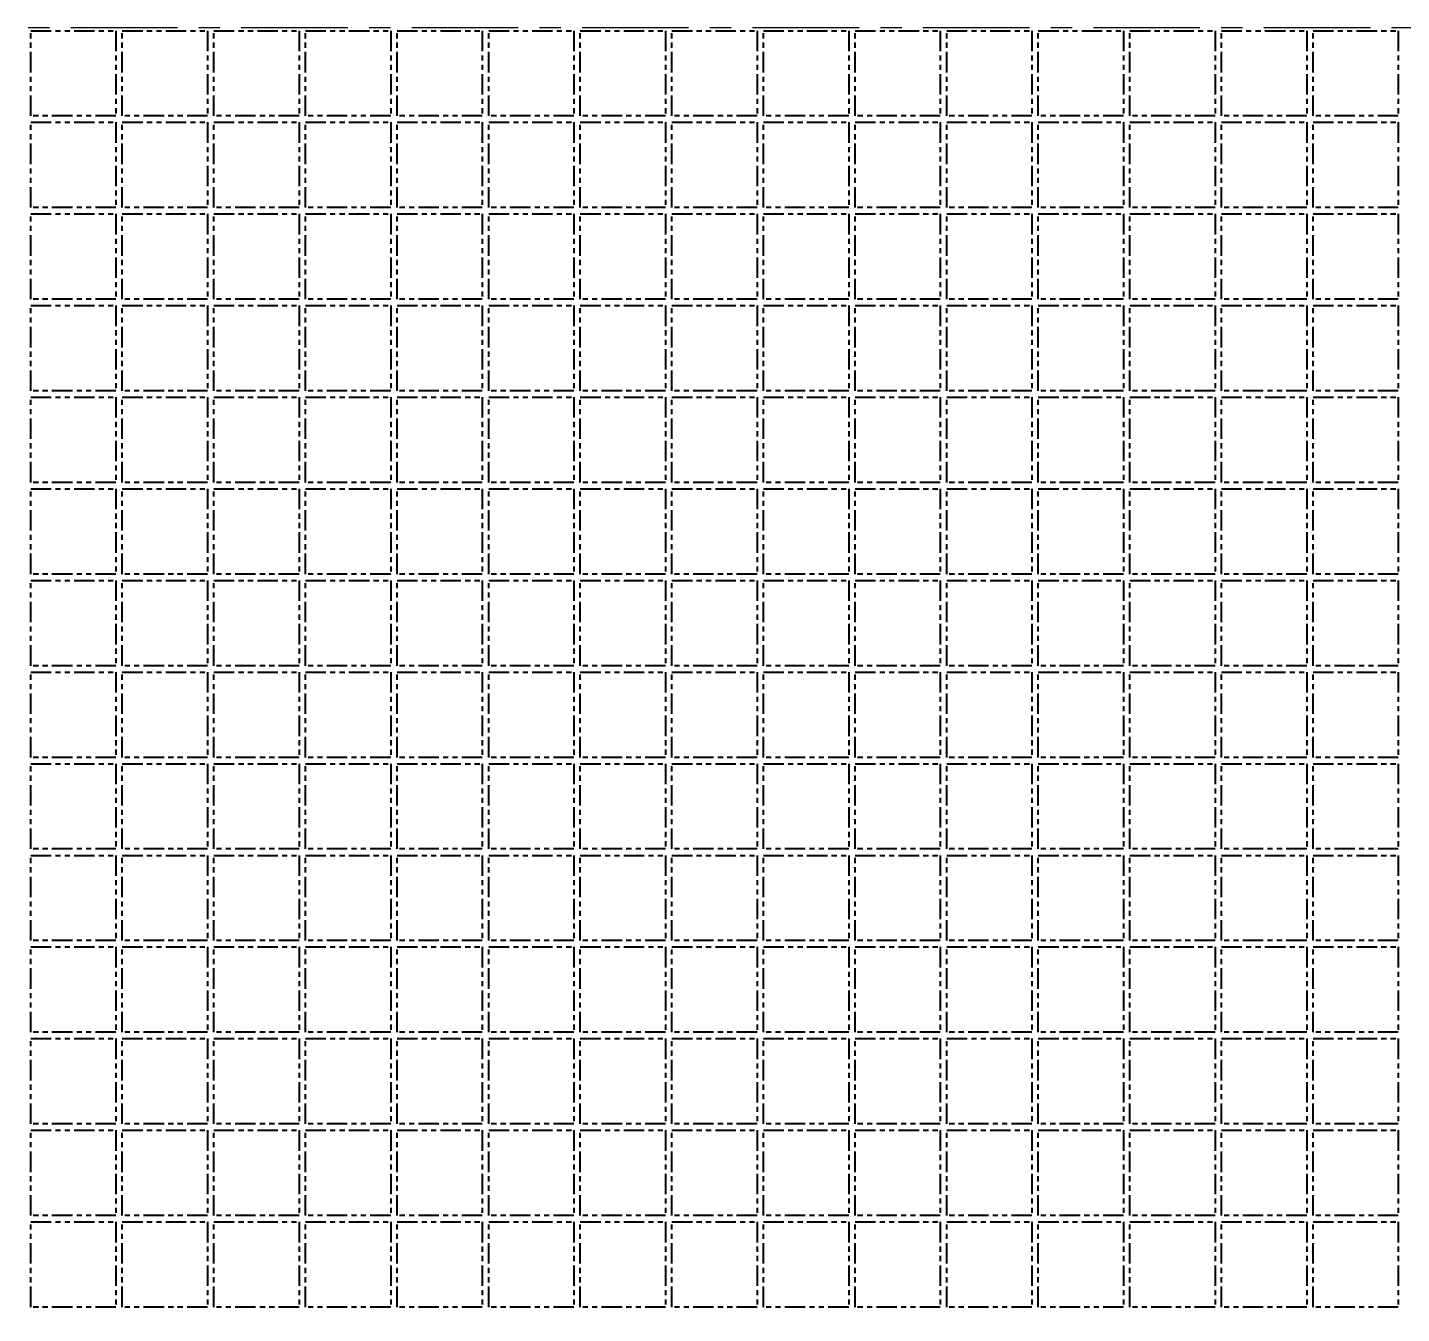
# Model space of a CAD drawing. Extents: x -338 to -53, y 67 to 196.
# Drawn here: x -123.64 to -91.39, y 117.88 to 148.05 of the extents above; entities that cross this region are included whole.
import ezdxf

# ---------------------------------------------------------------- set-up
doc = ezdxf.new("R2010")
doc.units = 0
doc.linetypes.add('ACAD_ISO09W100', pattern=[45, 24, -3, 6, -3, 6, -3])
doc.linetypes.add('CENTER', pattern=[2, 1.25, -0.25, 0.25, -0.25])
doc.layers.add('Center', color=1, linetype='CENTER', lineweight=0)
doc.layers.add('dimension', color=3, linetype='Continuous')
doc.layers.add('PKG Line', color=2, linetype='ACAD_ISO09W100')
doc.styles.add('SIMPLEX', font='SIMPLEX')
doc.dimstyles.new('1', dxfattribs={"dimtxt": 1, "dimasz": 1, "dimexe": 0.3, "dimexo": 0.3, "dimgap": 0.3, "dimtad": 0, "dimdec": 3, "dimzin": 1, "dimdsep": 46, "dimtxsty": 'SIMPLEX', "dimcen": 0, "dimclrd": 256, "dimclre": 256, "dimclrt": 7, "dimadec": 0, "dimazin": 1, "dimtm": 1.25, "dimtfac": 1, "dimtdec": 3, "dimtmove": 0, "dimatfit": 0, "dimfxl": 1, "dimtolj": 1, "dimtzin": 0, "dimlwd": -1, "dimlwe": -1, "dimarcsym": 1})

# ---------------------------------------------------------------- blocks, each defined once
blk = doc.blocks.new('*D15')
at = {"layer": 'Defpoints', "color": 0, "transparency": 16777216}
for p in [(2540.353, 1935.274), (2664.686, 1935.274), (2673.632, 1935.274)]:
    blk.add_point(p, dxfattribs=at)
at = {"layer": 'dimension', "transparency": 16777216}
blk.add_line((2664.986, 1935.274), (2673.632, 1935.274), dxfattribs=at)
at = {"layer": 'dimension', "color": 7, "transparency": 16777216, "insert": (2675.932, 1935.274), "char_height": 1, "attachment_point": 5, "style": 'SIMPLEX'}
blk.add_mtext('\\A1;0.000', dxfattribs=at)
blk = doc.blocks.new('*D31')
at = {"layer": 'Defpoints', "color": 0, "transparency": 16777216}
for p in [(2665.926, 1949.274), (2673.632, 1949.274), (2540.353, 1935.274)]:
    blk.add_point(p, dxfattribs=at)
at = {"layer": 'dimension', "transparency": 16777216}
blk.add_line((2666.226, 1949.274), (2673.632, 1949.274), dxfattribs=at)
at = {"layer": 'dimension', "color": 7, "transparency": 16777216, "insert": (2676.313, 1949.274), "char_height": 1, "attachment_point": 5, "style": 'SIMPLEX'}
blk.add_mtext('\\A1;14.000', dxfattribs=at)
blk = doc.blocks.new('*D32')
at = {"layer": 'Defpoints', "color": 0, "transparency": 16777216}
for p in [(2665.965, 1963.274), (2673.632, 1963.274), (2540.353, 1935.274)]:
    blk.add_point(p, dxfattribs=at)
at = {"layer": 'dimension', "transparency": 16777216}
blk.add_line((2666.265, 1963.274), (2673.632, 1963.274), dxfattribs=at)
at = {"layer": 'dimension', "color": 7, "transparency": 16777216, "insert": (2676.408, 1963.274), "char_height": 1, "attachment_point": 5, "style": 'SIMPLEX'}
blk.add_mtext('\\A1;28.000', dxfattribs=at)
blk = doc.blocks.new('*D33')
at = {"layer": 'Defpoints', "color": 0, "transparency": 16777216}
for p in [(2659.788, 1966.099), (2673.632, 1966.099), (2540.353, 1935.274)]:
    blk.add_point(p, dxfattribs=at)
at = {"layer": 'dimension', "transparency": 16777216}
blk.add_line((2660.088, 1966.099), (2673.632, 1966.099), dxfattribs=at)
at = {"layer": 'dimension', "color": 7, "transparency": 16777216, "insert": (2676.408, 1966.099), "char_height": 1, "attachment_point": 5, "style": 'SIMPLEX'}
blk.add_mtext('\\A1;30.825', dxfattribs=at)
blk = doc.blocks.new('*D34')
at = {"layer": 'Defpoints', "color": 0, "transparency": 16777216}
for p in [(2540.353, 1935.274), (2665.908, 1921.274), (2673.632, 1921.274)]:
    blk.add_point(p, dxfattribs=at)
at = {"layer": 'dimension', "transparency": 16777216}
blk.add_line((2666.208, 1921.274), (2673.632, 1921.274), dxfattribs=at)
at = {"layer": 'dimension', "color": 7, "transparency": 16777216, "insert": (2676.313, 1921.274), "char_height": 1, "attachment_point": 5, "style": 'SIMPLEX'}
blk.add_mtext('\\A1;14.000', dxfattribs=at)
blk = doc.blocks.new('*D35')
at = {"layer": 'Defpoints', "color": 0, "transparency": 16777216}
for p in [(2540.353, 1935.274), (2665.922, 1907.274), (2673.632, 1907.274)]:
    blk.add_point(p, dxfattribs=at)
at = {"layer": 'dimension', "transparency": 16777216}
blk.add_line((2666.222, 1907.274), (2673.632, 1907.274), dxfattribs=at)
at = {"layer": 'dimension', "color": 7, "transparency": 16777216, "insert": (2676.408, 1907.274), "char_height": 1, "attachment_point": 5, "style": 'SIMPLEX'}
blk.add_mtext('\\A1;28.000', dxfattribs=at)
blk = doc.blocks.new('*D49')
at = {"layer": 'Defpoints', "color": 0, "transparency": 16777216}
for p in [(2540.353, 1935.274), (2656.853, 1900.932), (2656.853, 1893.012)]:
    blk.add_point(p, dxfattribs=at)
at = {"layer": 'dimension', "transparency": 16777216}
blk.add_line((2656.853, 1900.632), (2656.853, 1893.012), dxfattribs=at)
at = {"layer": 'dimension', "color": 7, "transparency": 16777216, "insert": (2656.853, 1889.95), "char_height": 1, "attachment_point": 5, "rotation": 90, "style": 'SIMPLEX'}
blk.add_mtext('\\A1;116.500', dxfattribs=at)
blk = doc.blocks.new('*D50')
at = {"layer": 'Defpoints', "color": 0, "transparency": 16777216}
for p in [(2540.353, 1935.274), (2659.678, 1904.294), (2659.679, 1893.012)]:
    blk.add_point(p, dxfattribs=at)
at = {"layer": 'dimension', "transparency": 16777216}
for p, q in [((2659.678, 1903.994), (2659.678, 1897.012)), ((2659.678, 1897.012), (2659.679, 1895.012)), ((2659.679, 1895.012), (2659.679, 1893.012))]:
    blk.add_line(p, q, dxfattribs=at)
at = {"layer": 'dimension', "color": 7, "transparency": 16777216, "insert": (2659.679, 1889.95), "char_height": 1, "attachment_point": 5, "rotation": 90, "style": 'SIMPLEX'}
blk.add_mtext('\\A1;119.325', dxfattribs=at)
blk = doc.blocks.new('*D61')
at = {"layer": 'Defpoints', "color": 0, "transparency": 16777216}
for p in [(2540.353, 1935.274), (2636.028, 1904.31), (2636.035, 1893.012)]:
    blk.add_point(p, dxfattribs=at)
at = {"layer": 'dimension', "transparency": 16777216}
for p, q in [((2636.028, 1904.01), (2636.028, 1897.012)), ((2636.028, 1897.012), (2636.035, 1895.012)), ((2636.035, 1895.012), (2636.035, 1893.012))]:
    blk.add_line(p, q, dxfattribs=at)
at = {"layer": 'dimension', "color": 7, "transparency": 16777216, "insert": (2636.035, 1890.236), "char_height": 1, "attachment_point": 5, "rotation": 90, "style": 'SIMPLEX'}
blk.add_mtext('\\A1;95.675', dxfattribs=at)
blk = doc.blocks.new('*D62')
at = {"layer": 'Defpoints', "color": 0, "transparency": 16777216}
for p in [(2636.006, 1977.057), (2636.028, 1966.211), (2540.353, 1935.274)]:
    blk.add_point(p, dxfattribs=at)
at = {"layer": 'dimension', "transparency": 16777216}
for p, q in [((2636.006, 1975.057), (2636.006, 1977.057)), ((2636.028, 1973.057), (2636.006, 1975.057)), ((2636.028, 1966.511), (2636.028, 1973.057))]:
    blk.add_line(p, q, dxfattribs=at)
at = {"layer": 'dimension', "color": 7, "transparency": 16777216, "insert": (2636.006, 1979.833), "char_height": 1, "attachment_point": 5, "rotation": 90, "style": 'SIMPLEX'}
blk.add_mtext('\\A1;95.675', dxfattribs=at)
blk = doc.blocks.new('*D66')
at = {"layer": 'Defpoints', "color": 0, "transparency": 16777216}
for p in [(2540.353, 1935.274), (2659.827, 1904.449), (2673.632, 1904.449)]:
    blk.add_point(p, dxfattribs=at)
at = {"layer": 'dimension', "transparency": 16777216}
blk.add_line((2660.127, 1904.449), (2673.632, 1904.449), dxfattribs=at)
at = {"layer": 'dimension', "color": 7, "transparency": 16777216, "insert": (2676.408, 1904.449), "char_height": 1, "attachment_point": 5, "style": 'SIMPLEX'}
blk.add_mtext('\\A1;30.825', dxfattribs=at)

msp = doc.modelspace()

# ---------------------------------------------------------------- linework, layer by layer
at = {"layer": 'Center', "ltscale": 2}
msp.add_line((-326.6222, 148.0527), (-77.6088, 148.0527), dxfattribs=at)
at = {"layer": 'PKG Line', "ltscale": 0.02}
for points in [[(-123.5655, 147.9777), (-121.5655, 147.9777), (-121.5655, 145.9777), (-123.5655, 145.9777)], [(-121.4155, 147.9777), (-119.4155, 147.9777), (-119.4155, 145.9777), (-121.4155, 145.9777)], [(-119.2655, 147.9777), (-117.2655, 147.9777), (-117.2655, 145.9777), (-119.2655, 145.9777)], [(-117.1155, 147.9777), (-115.1155, 147.9777), (-115.1155, 145.9777), (-117.1155, 145.9777)], [(-114.9655, 147.9777), (-112.9655, 147.9777), (-112.9655, 145.9777), (-114.9655, 145.9777)], [(-112.8155, 147.9777), (-110.8155, 147.9777), (-110.8155, 145.9777), (-112.8155, 145.9777)], [(-110.6655, 147.9777), (-108.6655, 147.9777), (-108.6655, 145.9777), (-110.6655, 145.9777)], [(-108.5155, 147.9777), (-106.5155, 147.9777), (-106.5155, 145.9777), (-108.5155, 145.9777)], [(-106.3655, 147.9777), (-104.3655, 147.9777), (-104.3655, 145.9777), (-106.3655, 145.9777)], [(-104.2155, 147.9777), (-102.2155, 147.9777), (-102.2155, 145.9777), (-104.2155, 145.9777)], [(-102.0655, 147.9777), (-100.0655, 147.9777), (-100.0655, 145.9777), (-102.0655, 145.9777)], [(-99.9155, 147.9777), (-97.9155, 147.9777), (-97.9155, 145.9777), (-99.9155, 145.9777)], [(-97.7655, 147.9777), (-95.7655, 147.9777), (-95.7655, 145.9777), (-97.7655, 145.9777)], [(-95.6155, 147.9777), (-93.6155, 147.9777), (-93.6155, 145.9777), (-95.6155, 145.9777)], [(-93.4655, 147.9777), (-91.4655, 147.9777), (-91.4655, 145.9777), (-93.4655, 145.9777)], [(-123.5655, 145.8277), (-121.5655, 145.8277), (-121.5655, 143.8277), (-123.5655, 143.8277)], [(-121.4155, 145.8277), (-119.4155, 145.8277), (-119.4155, 143.8277), (-121.4155, 143.8277)], [(-119.2655, 145.8277), (-117.2655, 145.8277), (-117.2655, 143.8277), (-119.2655, 143.8277)], [(-117.1155, 145.8277), (-115.1155, 145.8277), (-115.1155, 143.8277), (-117.1155, 143.8277)], [(-114.9655, 145.8277), (-112.9655, 145.8277), (-112.9655, 143.8277), (-114.9655, 143.8277)], [(-112.8155, 145.8277), (-110.8155, 145.8277), (-110.8155, 143.8277), (-112.8155, 143.8277)], [(-110.6655, 145.8277), (-108.6655, 145.8277), (-108.6655, 143.8277), (-110.6655, 143.8277)], [(-108.5155, 145.8277), (-106.5155, 145.8277), (-106.5155, 143.8277), (-108.5155, 143.8277)], [(-106.3655, 145.8277), (-104.3655, 145.8277), (-104.3655, 143.8277), (-106.3655, 143.8277)], [(-104.2155, 145.8277), (-102.2155, 145.8277), (-102.2155, 143.8277), (-104.2155, 143.8277)], [(-102.0655, 145.8277), (-100.0655, 145.8277), (-100.0655, 143.8277), (-102.0655, 143.8277)], [(-99.9155, 145.8277), (-97.9155, 145.8277), (-97.9155, 143.8277), (-99.9155, 143.8277)], [(-97.7655, 145.8277), (-95.7655, 145.8277), (-95.7655, 143.8277), (-97.7655, 143.8277)], [(-95.6155, 145.8277), (-93.6155, 145.8277), (-93.6155, 143.8277), (-95.6155, 143.8277)], [(-93.4655, 145.8277), (-91.4655, 145.8277), (-91.4655, 143.8277), (-93.4655, 143.8277)], [(-123.5655, 143.6777), (-121.5655, 143.6777), (-121.5655, 141.6777), (-123.5655, 141.6777)], [(-121.4155, 143.6777), (-119.4155, 143.6777), (-119.4155, 141.6777), (-121.4155, 141.6777)], [(-119.2655, 143.6777), (-117.2655, 143.6777), (-117.2655, 141.6777), (-119.2655, 141.6777)], [(-117.1155, 143.6777), (-115.1155, 143.6777), (-115.1155, 141.6777), (-117.1155, 141.6777)], [(-114.9655, 143.6777), (-112.9655, 143.6777), (-112.9655, 141.6777), (-114.9655, 141.6777)], [(-112.8155, 143.6777), (-110.8155, 143.6777), (-110.8155, 141.6777), (-112.8155, 141.6777)], [(-110.6655, 143.6777), (-108.6655, 143.6777), (-108.6655, 141.6777), (-110.6655, 141.6777)], [(-108.5155, 143.6777), (-106.5155, 143.6777), (-106.5155, 141.6777), (-108.5155, 141.6777)], [(-106.3655, 143.6777), (-104.3655, 143.6777), (-104.3655, 141.6777), (-106.3655, 141.6777)], [(-104.2155, 143.6777), (-102.2155, 143.6777), (-102.2155, 141.6777), (-104.2155, 141.6777)], [(-102.0655, 143.6777), (-100.0655, 143.6777), (-100.0655, 141.6777), (-102.0655, 141.6777)], [(-99.9155, 143.6777), (-97.9155, 143.6777), (-97.9155, 141.6777), (-99.9155, 141.6777)], [(-97.7655, 143.6777), (-95.7655, 143.6777), (-95.7655, 141.6777), (-97.7655, 141.6777)], [(-95.6155, 143.6777), (-93.6155, 143.6777), (-93.6155, 141.6777), (-95.6155, 141.6777)], [(-93.4655, 143.6777), (-91.4655, 143.6777), (-91.4655, 141.6777), (-93.4655, 141.6777)], [(-123.5655, 141.5277), (-121.5655, 141.5277), (-121.5655, 139.5277), (-123.5655, 139.5277)], [(-121.4155, 141.5277), (-119.4155, 141.5277), (-119.4155, 139.5277), (-121.4155, 139.5277)], [(-119.2655, 141.5277), (-117.2655, 141.5277), (-117.2655, 139.5277), (-119.2655, 139.5277)], [(-117.1155, 141.5277), (-115.1155, 141.5277), (-115.1155, 139.5277), (-117.1155, 139.5277)], [(-114.9655, 141.5277), (-112.9655, 141.5277), (-112.9655, 139.5277), (-114.9655, 139.5277)], [(-112.8155, 141.5277), (-110.8155, 141.5277), (-110.8155, 139.5277), (-112.8155, 139.5277)], [(-110.6655, 141.5277), (-108.6655, 141.5277), (-108.6655, 139.5277), (-110.6655, 139.5277)], [(-108.5155, 141.5277), (-106.5155, 141.5277), (-106.5155, 139.5277), (-108.5155, 139.5277)], [(-106.3655, 141.5277), (-104.3655, 141.5277), (-104.3655, 139.5277), (-106.3655, 139.5277)], [(-104.2155, 141.5277), (-102.2155, 141.5277), (-102.2155, 139.5277), (-104.2155, 139.5277)], [(-102.0655, 141.5277), (-100.0655, 141.5277), (-100.0655, 139.5277), (-102.0655, 139.5277)], [(-99.9155, 141.5277), (-97.9155, 141.5277), (-97.9155, 139.5277), (-99.9155, 139.5277)], [(-97.7655, 141.5277), (-95.7655, 141.5277), (-95.7655, 139.5277), (-97.7655, 139.5277)], [(-95.6155, 141.5277), (-93.6155, 141.5277), (-93.6155, 139.5277), (-95.6155, 139.5277)], [(-93.4655, 141.5277), (-91.4655, 141.5277), (-91.4655, 139.5277), (-93.4655, 139.5277)], [(-123.5655, 139.3777), (-121.5655, 139.3777), (-121.5655, 137.3777), (-123.5655, 137.3777)], [(-121.4155, 139.3777), (-119.4155, 139.3777), (-119.4155, 137.3777), (-121.4155, 137.3777)], [(-119.2655, 139.3777), (-117.2655, 139.3777), (-117.2655, 137.3777), (-119.2655, 137.3777)], [(-117.1155, 139.3777), (-115.1155, 139.3777), (-115.1155, 137.3777), (-117.1155, 137.3777)], [(-114.9655, 139.3777), (-112.9655, 139.3777), (-112.9655, 137.3777), (-114.9655, 137.3777)], [(-112.8155, 139.3777), (-110.8155, 139.3777), (-110.8155, 137.3777), (-112.8155, 137.3777)], [(-110.6655, 139.3777), (-108.6655, 139.3777), (-108.6655, 137.3777), (-110.6655, 137.3777)], [(-108.5155, 139.3777), (-106.5155, 139.3777), (-106.5155, 137.3777), (-108.5155, 137.3777)], [(-106.3655, 139.3777), (-104.3655, 139.3777), (-104.3655, 137.3777), (-106.3655, 137.3777)], [(-104.2155, 139.3777), (-102.2155, 139.3777), (-102.2155, 137.3777), (-104.2155, 137.3777)], [(-102.0655, 139.3777), (-100.0655, 139.3777), (-100.0655, 137.3777), (-102.0655, 137.3777)], [(-99.9155, 139.3777), (-97.9155, 139.3777), (-97.9155, 137.3777), (-99.9155, 137.3777)], [(-97.7655, 139.3777), (-95.7655, 139.3777), (-95.7655, 137.3777), (-97.7655, 137.3777)], [(-95.6155, 139.3777), (-93.6155, 139.3777), (-93.6155, 137.3777), (-95.6155, 137.3777)], [(-93.4655, 139.3777), (-91.4655, 139.3777), (-91.4655, 137.3777), (-93.4655, 137.3777)], [(-123.5655, 137.2277), (-121.5655, 137.2277), (-121.5655, 135.2277), (-123.5655, 135.2277)], [(-121.4155, 137.2277), (-119.4155, 137.2277), (-119.4155, 135.2277), (-121.4155, 135.2277)], [(-119.2655, 137.2277), (-117.2655, 137.2277), (-117.2655, 135.2277), (-119.2655, 135.2277)], [(-117.1155, 137.2277), (-115.1155, 137.2277), (-115.1155, 135.2277), (-117.1155, 135.2277)], [(-114.9655, 137.2277), (-112.9655, 137.2277), (-112.9655, 135.2277), (-114.9655, 135.2277)], [(-112.8155, 137.2277), (-110.8155, 137.2277), (-110.8155, 135.2277), (-112.8155, 135.2277)], [(-110.6655, 137.2277), (-108.6655, 137.2277), (-108.6655, 135.2277), (-110.6655, 135.2277)], [(-108.5155, 137.2277), (-106.5155, 137.2277), (-106.5155, 135.2277), (-108.5155, 135.2277)], [(-106.3655, 137.2277), (-104.3655, 137.2277), (-104.3655, 135.2277), (-106.3655, 135.2277)], [(-104.2155, 137.2277), (-102.2155, 137.2277), (-102.2155, 135.2277), (-104.2155, 135.2277)], [(-102.0655, 137.2277), (-100.0655, 137.2277), (-100.0655, 135.2277), (-102.0655, 135.2277)], [(-99.9155, 137.2277), (-97.9155, 137.2277), (-97.9155, 135.2277), (-99.9155, 135.2277)], [(-97.7655, 137.2277), (-95.7655, 137.2277), (-95.7655, 135.2277), (-97.7655, 135.2277)], [(-95.6155, 137.2277), (-93.6155, 137.2277), (-93.6155, 135.2277), (-95.6155, 135.2277)], [(-93.4655, 137.2277), (-91.4655, 137.2277), (-91.4655, 135.2277), (-93.4655, 135.2277)], [(-123.5655, 135.0777), (-121.5655, 135.0777), (-121.5655, 133.0777), (-123.5655, 133.0777)], [(-121.4155, 135.0777), (-119.4155, 135.0777), (-119.4155, 133.0777), (-121.4155, 133.0777)], [(-119.2655, 135.0777), (-117.2655, 135.0777), (-117.2655, 133.0777), (-119.2655, 133.0777)], [(-117.1155, 135.0777), (-115.1155, 135.0777), (-115.1155, 133.0777), (-117.1155, 133.0777)], [(-114.9655, 135.0777), (-112.9655, 135.0777), (-112.9655, 133.0777), (-114.9655, 133.0777)], [(-112.8155, 135.0777), (-110.8155, 135.0777), (-110.8155, 133.0777), (-112.8155, 133.0777)], [(-110.6655, 135.0777), (-108.6655, 135.0777), (-108.6655, 133.0777), (-110.6655, 133.0777)], [(-108.5155, 135.0777), (-106.5155, 135.0777), (-106.5155, 133.0777), (-108.5155, 133.0777)], [(-106.3655, 135.0777), (-104.3655, 135.0777), (-104.3655, 133.0777), (-106.3655, 133.0777)], [(-104.2155, 135.0777), (-102.2155, 135.0777), (-102.2155, 133.0777), (-104.2155, 133.0777)], [(-102.0655, 135.0777), (-100.0655, 135.0777), (-100.0655, 133.0777), (-102.0655, 133.0777)], [(-99.9155, 135.0777), (-97.9155, 135.0777), (-97.9155, 133.0777), (-99.9155, 133.0777)], [(-97.7655, 135.0777), (-95.7655, 135.0777), (-95.7655, 133.0777), (-97.7655, 133.0777)], [(-95.6155, 135.0777), (-93.6155, 135.0777), (-93.6155, 133.0777), (-95.6155, 133.0777)], [(-93.4655, 135.0777), (-91.4655, 135.0777), (-91.4655, 133.0777), (-93.4655, 133.0777)], [(-123.5655, 132.9277), (-121.5655, 132.9277), (-121.5655, 130.9277), (-123.5655, 130.9277)], [(-121.4155, 132.9277), (-119.4155, 132.9277), (-119.4155, 130.9277), (-121.4155, 130.9277)], [(-119.2655, 132.9277), (-117.2655, 132.9277), (-117.2655, 130.9277), (-119.2655, 130.9277)], [(-117.1155, 132.9277), (-115.1155, 132.9277), (-115.1155, 130.9277), (-117.1155, 130.9277)], [(-114.9655, 132.9277), (-112.9655, 132.9277), (-112.9655, 130.9277), (-114.9655, 130.9277)], [(-112.8155, 132.9277), (-110.8155, 132.9277), (-110.8155, 130.9277), (-112.8155, 130.9277)], [(-110.6655, 132.9277), (-108.6655, 132.9277), (-108.6655, 130.9277), (-110.6655, 130.9277)], [(-108.5155, 132.9277), (-106.5155, 132.9277), (-106.5155, 130.9277), (-108.5155, 130.9277)], [(-106.3655, 132.9277), (-104.3655, 132.9277), (-104.3655, 130.9277), (-106.3655, 130.9277)], [(-104.2155, 132.9277), (-102.2155, 132.9277), (-102.2155, 130.9277), (-104.2155, 130.9277)], [(-102.0655, 132.9277), (-100.0655, 132.9277), (-100.0655, 130.9277), (-102.0655, 130.9277)], [(-99.9155, 132.9277), (-97.9155, 132.9277), (-97.9155, 130.9277), (-99.9155, 130.9277)], [(-97.7655, 132.9277), (-95.7655, 132.9277), (-95.7655, 130.9277), (-97.7655, 130.9277)], [(-95.6155, 132.9277), (-93.6155, 132.9277), (-93.6155, 130.9277), (-95.6155, 130.9277)], [(-93.4655, 132.9277), (-91.4655, 132.9277), (-91.4655, 130.9277), (-93.4655, 130.9277)], [(-123.5655, 130.7777), (-121.5655, 130.7777), (-121.5655, 128.7777), (-123.5655, 128.7777)], [(-121.4155, 130.7777), (-119.4155, 130.7777), (-119.4155, 128.7777), (-121.4155, 128.7777)], [(-119.2655, 130.7777), (-117.2655, 130.7777), (-117.2655, 128.7777), (-119.2655, 128.7777)], [(-117.1155, 130.7777), (-115.1155, 130.7777), (-115.1155, 128.7777), (-117.1155, 128.7777)], [(-114.9655, 130.7777), (-112.9655, 130.7777), (-112.9655, 128.7777), (-114.9655, 128.7777)], [(-112.8155, 130.7777), (-110.8155, 130.7777), (-110.8155, 128.7777), (-112.8155, 128.7777)], [(-110.6655, 130.7777), (-108.6655, 130.7777), (-108.6655, 128.7777), (-110.6655, 128.7777)], [(-108.5155, 130.7777), (-106.5155, 130.7777), (-106.5155, 128.7777), (-108.5155, 128.7777)], [(-106.3655, 130.7777), (-104.3655, 130.7777), (-104.3655, 128.7777), (-106.3655, 128.7777)], [(-104.2155, 130.7777), (-102.2155, 130.7777), (-102.2155, 128.7777), (-104.2155, 128.7777)], [(-102.0655, 130.7777), (-100.0655, 130.7777), (-100.0655, 128.7777), (-102.0655, 128.7777)], [(-99.9155, 130.7777), (-97.9155, 130.7777), (-97.9155, 128.7777), (-99.9155, 128.7777)], [(-97.7655, 130.7777), (-95.7655, 130.7777), (-95.7655, 128.7777), (-97.7655, 128.7777)], [(-95.6155, 130.7777), (-93.6155, 130.7777), (-93.6155, 128.7777), (-95.6155, 128.7777)], [(-93.4655, 130.7777), (-91.4655, 130.7777), (-91.4655, 128.7777), (-93.4655, 128.7777)], [(-123.5655, 128.6277), (-121.5655, 128.6277), (-121.5655, 126.6277), (-123.5655, 126.6277)], [(-121.4155, 128.6277), (-119.4155, 128.6277), (-119.4155, 126.6277), (-121.4155, 126.6277)], [(-119.2655, 128.6277), (-117.2655, 128.6277), (-117.2655, 126.6277), (-119.2655, 126.6277)], [(-117.1155, 128.6277), (-115.1155, 128.6277), (-115.1155, 126.6277), (-117.1155, 126.6277)], [(-114.9655, 128.6277), (-112.9655, 128.6277), (-112.9655, 126.6277), (-114.9655, 126.6277)], [(-112.8155, 128.6277), (-110.8155, 128.6277), (-110.8155, 126.6277), (-112.8155, 126.6277)], [(-110.6655, 128.6277), (-108.6655, 128.6277), (-108.6655, 126.6277), (-110.6655, 126.6277)], [(-108.5155, 128.6277), (-106.5155, 128.6277), (-106.5155, 126.6277), (-108.5155, 126.6277)], [(-106.3655, 128.6277), (-104.3655, 128.6277), (-104.3655, 126.6277), (-106.3655, 126.6277)], [(-104.2155, 128.6277), (-102.2155, 128.6277), (-102.2155, 126.6277), (-104.2155, 126.6277)], [(-102.0655, 128.6277), (-100.0655, 128.6277), (-100.0655, 126.6277), (-102.0655, 126.6277)], [(-99.9155, 128.6277), (-97.9155, 128.6277), (-97.9155, 126.6277), (-99.9155, 126.6277)], [(-97.7655, 128.6277), (-95.7655, 128.6277), (-95.7655, 126.6277), (-97.7655, 126.6277)], [(-95.6155, 128.6277), (-93.6155, 128.6277), (-93.6155, 126.6277), (-95.6155, 126.6277)], [(-93.4655, 128.6277), (-91.4655, 128.6277), (-91.4655, 126.6277), (-93.4655, 126.6277)], [(-123.5655, 126.4777), (-121.5655, 126.4777), (-121.5655, 124.4777), (-123.5655, 124.4777)], [(-121.4155, 126.4777), (-119.4155, 126.4777), (-119.4155, 124.4777), (-121.4155, 124.4777)], [(-119.2655, 126.4777), (-117.2655, 126.4777), (-117.2655, 124.4777), (-119.2655, 124.4777)], [(-117.1155, 126.4777), (-115.1155, 126.4777), (-115.1155, 124.4777), (-117.1155, 124.4777)], [(-114.9655, 126.4777), (-112.9655, 126.4777), (-112.9655, 124.4777), (-114.9655, 124.4777)], [(-112.8155, 126.4777), (-110.8155, 126.4777), (-110.8155, 124.4777), (-112.8155, 124.4777)], [(-110.6655, 126.4777), (-108.6655, 126.4777), (-108.6655, 124.4777), (-110.6655, 124.4777)], [(-108.5155, 126.4777), (-106.5155, 126.4777), (-106.5155, 124.4777), (-108.5155, 124.4777)], [(-106.3655, 126.4777), (-104.3655, 126.4777), (-104.3655, 124.4777), (-106.3655, 124.4777)], [(-104.2155, 126.4777), (-102.2155, 126.4777), (-102.2155, 124.4777), (-104.2155, 124.4777)], [(-102.0655, 126.4777), (-100.0655, 126.4777), (-100.0655, 124.4777), (-102.0655, 124.4777)], [(-99.9155, 126.4777), (-97.9155, 126.4777), (-97.9155, 124.4777), (-99.9155, 124.4777)], [(-97.7655, 126.4777), (-95.7655, 126.4777), (-95.7655, 124.4777), (-97.7655, 124.4777)], [(-95.6155, 126.4777), (-93.6155, 126.4777), (-93.6155, 124.4777), (-95.6155, 124.4777)], [(-93.4655, 126.4777), (-91.4655, 126.4777), (-91.4655, 124.4777), (-93.4655, 124.4777)], [(-123.5655, 124.3277), (-121.5655, 124.3277), (-121.5655, 122.3277), (-123.5655, 122.3277)], [(-121.4155, 124.3277), (-119.4155, 124.3277), (-119.4155, 122.3277), (-121.4155, 122.3277)], [(-119.2655, 124.3277), (-117.2655, 124.3277), (-117.2655, 122.3277), (-119.2655, 122.3277)], [(-117.1155, 124.3277), (-115.1155, 124.3277), (-115.1155, 122.3277), (-117.1155, 122.3277)], [(-114.9655, 124.3277), (-112.9655, 124.3277), (-112.9655, 122.3277), (-114.9655, 122.3277)], [(-112.8155, 124.3277), (-110.8155, 124.3277), (-110.8155, 122.3277), (-112.8155, 122.3277)], [(-110.6655, 124.3277), (-108.6655, 124.3277), (-108.6655, 122.3277), (-110.6655, 122.3277)], [(-108.5155, 124.3277), (-106.5155, 124.3277), (-106.5155, 122.3277), (-108.5155, 122.3277)], [(-106.3655, 124.3277), (-104.3655, 124.3277), (-104.3655, 122.3277), (-106.3655, 122.3277)], [(-104.2155, 124.3277), (-102.2155, 124.3277), (-102.2155, 122.3277), (-104.2155, 122.3277)], [(-102.0655, 124.3277), (-100.0655, 124.3277), (-100.0655, 122.3277), (-102.0655, 122.3277)], [(-99.9155, 124.3277), (-97.9155, 124.3277), (-97.9155, 122.3277), (-99.9155, 122.3277)], [(-97.7655, 124.3277), (-95.7655, 124.3277), (-95.7655, 122.3277), (-97.7655, 122.3277)], [(-95.6155, 124.3277), (-93.6155, 124.3277), (-93.6155, 122.3277), (-95.6155, 122.3277)], [(-93.4655, 124.3277), (-91.4655, 124.3277), (-91.4655, 122.3277), (-93.4655, 122.3277)], [(-123.5655, 122.1777), (-121.5655, 122.1777), (-121.5655, 120.1777), (-123.5655, 120.1777)], [(-121.4155, 122.1777), (-119.4155, 122.1777), (-119.4155, 120.1777), (-121.4155, 120.1777)], [(-119.2655, 122.1777), (-117.2655, 122.1777), (-117.2655, 120.1777), (-119.2655, 120.1777)], [(-117.1155, 122.1777), (-115.1155, 122.1777), (-115.1155, 120.1777), (-117.1155, 120.1777)], [(-114.9655, 122.1777), (-112.9655, 122.1777), (-112.9655, 120.1777), (-114.9655, 120.1777)], [(-112.8155, 122.1777), (-110.8155, 122.1777), (-110.8155, 120.1777), (-112.8155, 120.1777)], [(-110.6655, 122.1777), (-108.6655, 122.1777), (-108.6655, 120.1777), (-110.6655, 120.1777)], [(-108.5155, 122.1777), (-106.5155, 122.1777), (-106.5155, 120.1777), (-108.5155, 120.1777)], [(-106.3655, 122.1777), (-104.3655, 122.1777), (-104.3655, 120.1777), (-106.3655, 120.1777)], [(-104.2155, 122.1777), (-102.2155, 122.1777), (-102.2155, 120.1777), (-104.2155, 120.1777)], [(-102.0655, 122.1777), (-100.0655, 122.1777), (-100.0655, 120.1777), (-102.0655, 120.1777)], [(-99.9155, 122.1777), (-97.9155, 122.1777), (-97.9155, 120.1777), (-99.9155, 120.1777)], [(-97.7655, 122.1777), (-95.7655, 122.1777), (-95.7655, 120.1777), (-97.7655, 120.1777)], [(-95.6155, 122.1777), (-93.6155, 122.1777), (-93.6155, 120.1777), (-95.6155, 120.1777)], [(-93.4655, 122.1777), (-91.4655, 122.1777), (-91.4655, 120.1777), (-93.4655, 120.1777)], [(-123.5655, 120.0277), (-121.5655, 120.0277), (-121.5655, 118.0277), (-123.5655, 118.0277)], [(-121.4155, 120.0277), (-119.4155, 120.0277), (-119.4155, 118.0277), (-121.4155, 118.0277)], [(-119.2655, 120.0277), (-117.2655, 120.0277), (-117.2655, 118.0277), (-119.2655, 118.0277)], [(-117.1155, 120.0277), (-115.1155, 120.0277), (-115.1155, 118.0277), (-117.1155, 118.0277)], [(-114.9655, 120.0277), (-112.9655, 120.0277), (-112.9655, 118.0277), (-114.9655, 118.0277)], [(-112.8155, 120.0277), (-110.8155, 120.0277), (-110.8155, 118.0277), (-112.8155, 118.0277)], [(-110.6655, 120.0277), (-108.6655, 120.0277), (-108.6655, 118.0277), (-110.6655, 118.0277)], [(-108.5155, 120.0277), (-106.5155, 120.0277), (-106.5155, 118.0277), (-108.5155, 118.0277)], [(-106.3655, 120.0277), (-104.3655, 120.0277), (-104.3655, 118.0277), (-106.3655, 118.0277)], [(-104.2155, 120.0277), (-102.2155, 120.0277), (-102.2155, 118.0277), (-104.2155, 118.0277)], [(-102.0655, 120.0277), (-100.0655, 120.0277), (-100.0655, 118.0277), (-102.0655, 118.0277)], [(-99.9155, 120.0277), (-97.9155, 120.0277), (-97.9155, 118.0277), (-99.9155, 118.0277)], [(-97.7655, 120.0277), (-95.7655, 120.0277), (-95.7655, 118.0277), (-97.7655, 118.0277)], [(-95.6155, 120.0277), (-93.6155, 120.0277), (-93.6155, 118.0277), (-95.6155, 118.0277)], [(-93.4655, 120.0277), (-91.4655, 120.0277), (-91.4655, 118.0277), (-93.4655, 118.0277)]]:
    msp.add_lwpolyline(points, close=True, dxfattribs=at)

# ---------------------------------------------------------------- dimensions: what is measured, and where the dimension line sits
at = {"layer": 'dimension'}
for feature_location, offset, dtype, origin, picture, middle, set_off in [((-106.4405, 178.9903), (-0.022, 10.8454), 1, (-202.1155, 148.0527), '*D62', (-106.4624, 192.6118), (-2742.4689, -1787.2212)), ((-82.6814, 178.8777), (13.8445, 0), 0, (-202.1155, 148.0527), '*D33', (-66.0607, 178.8777), (-2742.4689, -1787.2212)), ((-76.5044, 176.0527), (7.6675, 0), 0, (-202.1155, 148.0527), '*D32', (-66.0607, 176.0527), (-2742.4689, -1787.2212)), ((-76.543, 162.0527), (7.7061, 0), 0, (-202.1155, 148.0527), '*D31', (-66.1559, 162.0527), (-2742.4689, -1787.2212)), ((-77.7827987036, 148.0527446836), (8.9459143498, 0), 0, (-202.1154709329, 148.0527446836), '*D15', (-66.5368843538, 148.0527446836), (-2742.4689187713, -1787.2211951467)), ((-76.561, 134.0527), (7.7241, 0), 0, (-202.1155, 148.0527), '*D34', (-66.1559, 134.0527), (-2742.4689, -1787.2212)), ((-76.5469, 120.0527), (7.71, 0), 0, (-202.1155, 148.0527), '*D35', (-66.0607, 120.0527), (-2742.4689, -1787.2212)), ((-85.6155, 113.7111), (0, -7.92), 1, (-202.1155, 148.0527), '*D49', (-85.6155, 102.7293), (-2742.4689, -1787.2212)), ((-82.7905, 117.0728), (0.0007, -11.2817), 1, (-202.1155, 148.0527), '*D50', (-82.7898, 102.7293), (-2742.4689, -1787.2212)), ((-106.4405, 117.0887), (0.0062, -11.2975), 1, (-202.1155, 148.0527), '*D61', (-106.4342, 103.015), (-2742.4689, -1787.2212)), ((-82.6414, 117.2277), (13.8045, 0), 0, (-202.1155, 148.0527), '*D66', (-66.0607, 117.2277), (-2742.4689, -1787.2212))]:
    dim = msp.add_ordinate_dim(feature_location=feature_location, offset=offset, dtype=dtype, origin=origin, dimstyle='1', dxfattribs=at)
    dim.commit()
    dim.dimension.update_dxf_attribs({"geometry": picture, "text_midpoint": middle, "insert": set_off})

doc.saveas('drawing.dxf')
